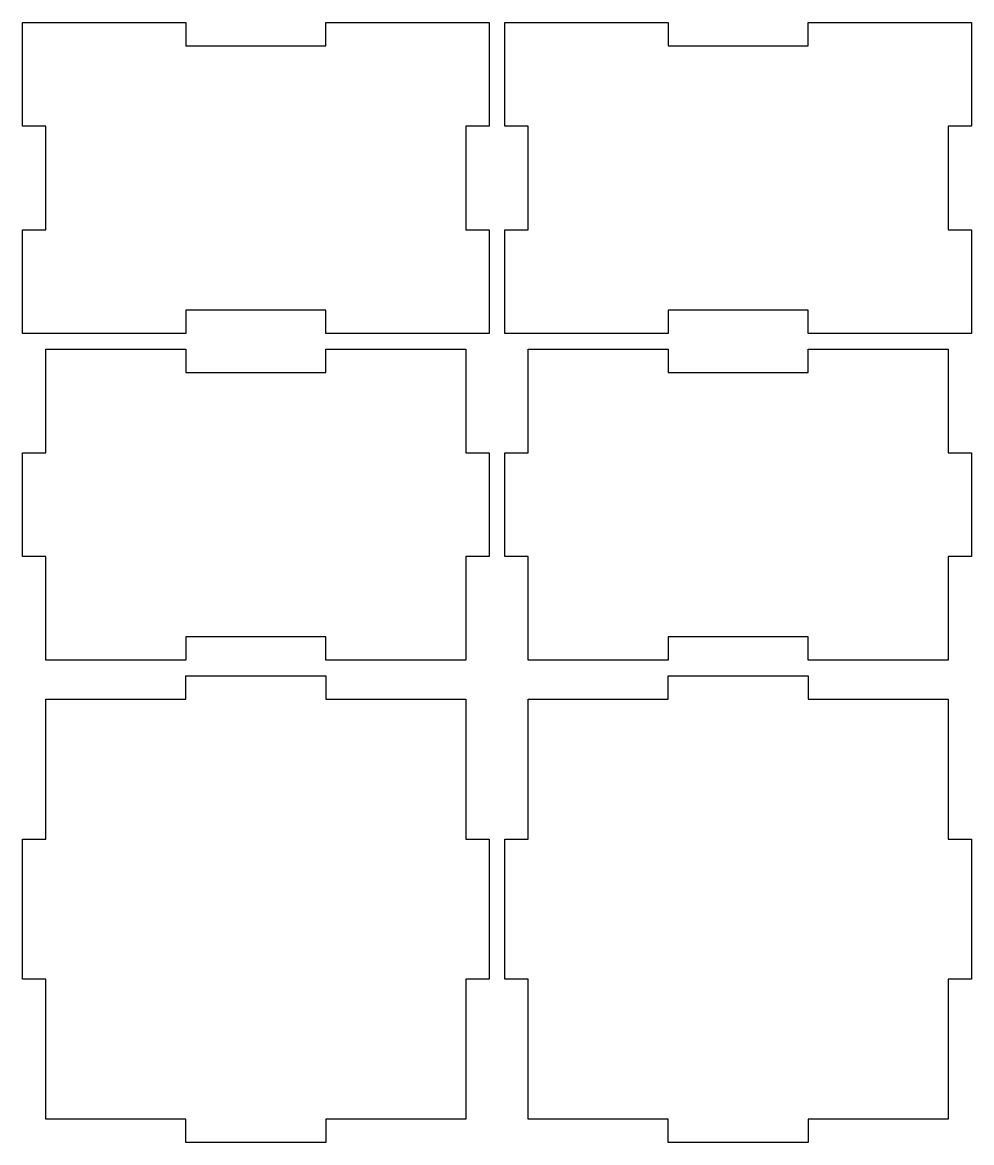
# Model space of a CAD drawing. Extents: x 0 to 122, y 0 to 144.
import ezdxf

# ---------------------------------------------------------------- set-up
doc = ezdxf.new("R2010")
doc.units = 0
doc.layers.get('0').update_dxf_attribs({"linetype": 'continuous'})

msp = doc.modelspace()

# ---------------------------------------------------------------- linework, layer by layer
at = {"color": 7}
for points in [[(0, 144), (21, 144), (21, 141), (39, 141), (39, 144), (60, 144), (60, 130.67), (57, 130.67), (57, 117.33), (60, 117.33), (60, 104), (39, 104), (39, 107), (21, 107), (21, 104), (0, 104), (0, 117.33), (3, 117.33), (3, 130.67), (0, 130.67)], [(62, 144), (83, 144), (83, 141), (101, 141), (101, 144), (122, 144), (122, 130.67), (119, 130.67), (119, 117.33), (122, 117.33), (122, 104), (101, 104), (101, 107), (83, 107), (83, 104), (62, 104), (62, 117.33), (65, 117.33), (65, 130.67), (62, 130.67)], [(3, 102), (21, 102), (21, 99), (39, 99), (39, 102), (57, 102), (57, 88.67), (60, 88.67), (60, 75.33), (57, 75.33), (57, 62), (39, 62), (39, 65), (21, 65), (21, 62), (3, 62), (3, 75.33), (0, 75.33), (0, 88.67), (3, 88.67)], [(65, 102), (83, 102), (83, 99), (101, 99), (101, 102), (119, 102), (119, 88.67), (122, 88.67), (122, 75.33), (119, 75.33), (119, 62), (101, 62), (101, 65), (83, 65), (83, 62), (65, 62), (65, 75.33), (62, 75.33), (62, 88.67), (65, 88.67)], [(3, 57), (21, 57), (21, 60), (39, 60), (39, 57), (57, 57), (57, 39), (60, 39), (60, 21), (57, 21), (57, 3), (39, 3), (39, 0), (21, 0), (21, 3), (3, 3), (3, 21), (0, 21), (0, 39), (3, 39)], [(65, 57), (83, 57), (83, 60), (101, 60), (101, 57), (119, 57), (119, 39), (122, 39), (122, 21), (119, 21), (119, 3), (101, 3), (101, 0), (83, 0), (83, 3), (65, 3), (65, 21), (62, 21), (62, 39), (65, 39)]]:
    msp.add_lwpolyline(points, close=True, dxfattribs=at)

doc.saveas('drawing.dxf')
